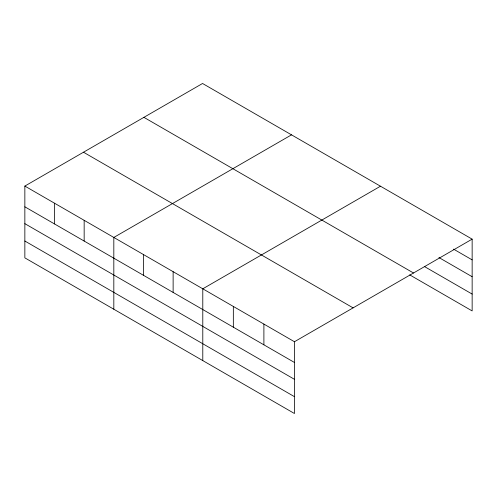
<?xml version="1.0" encoding="UTF-8"?>
<svg xmlns="http://www.w3.org/2000/svg" width="497" height="497" viewBox="0 0 497 497"><rect width="100%" height="100%" fill="white"/><g stroke="black" fill="none" stroke-linecap="round" stroke-linejoin="round"><path stroke-width="0.75" d="M409.714 274.878L472.15 310.923L472.15 239.138L202.546 83.484L24.85 186.077L24.85 257.862L294.454 413.516L294.454 341.731L24.85 186.077M291.515 134.849L113.819 237.442L113.819 309.227M380.485 186.213L202.788 288.807L202.788 360.592M294.454 341.731L472.15 239.138M453.55 249.134L472.15 259.875M438.938 257.545L472.15 276.717M424.326 266.467L472.15 294.075M143.906 117.342L413.51 272.99M83.49 152.219L353.094 307.873M24.85 206.814L294.454 362.468M24.85 223.662L294.454 379.317M24.85 241.02L294.454 396.668M263.895 324.087L263.895 344.825M233.341 306.45L233.341 327.188M173.13 271.685L173.13 292.422M143.471 254.563L143.471 275.301M84.161 220.32L84.161 241.057M54.508 203.198L54.508 223.936"/></g></svg>
